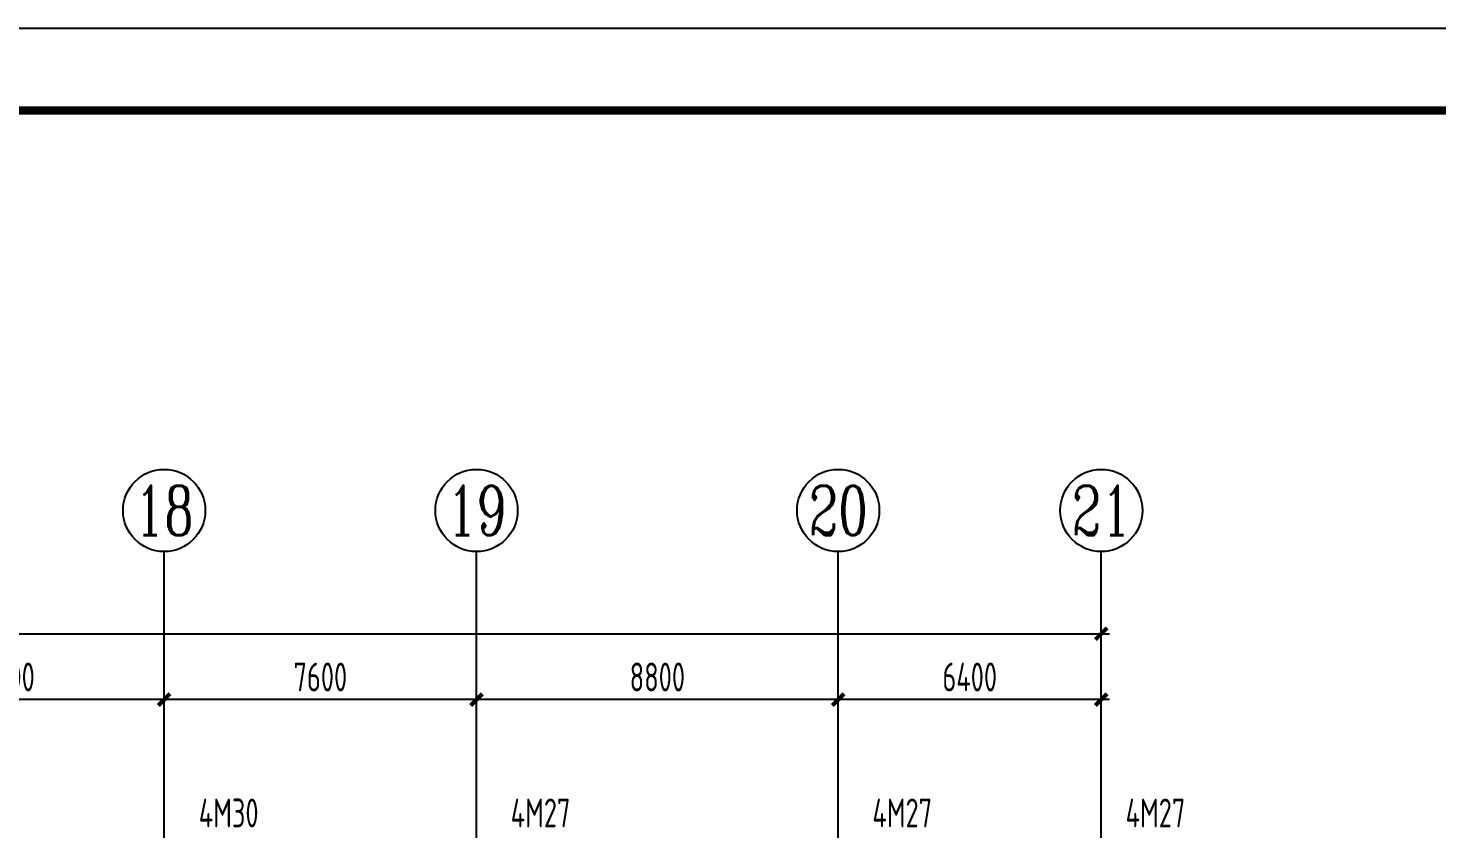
# Model space of a CAD drawing. Extents: x -3102990 to -851544, y -5293060 to -2540151.
# Drawn here: x -2051251 to -2034115, y -2640636 to -2630902 of the extents above; entities that cross this region are included whole.
import ezdxf
from ezdxf.enums import TextEntityAlignment as Align

# ---------------------------------------------------------------- set-up
doc = ezdxf.new("R2010")
doc.units = 0
doc.header["$LTSCALE"] = 1000
doc.header["$PDMODE"] = 1
doc.linetypes.add('DOTE', pattern=[2.42, 2, -0.2, 0.02, -0.2])
doc.layers.get('0').update_dxf_attribs({"linetype": 'CONTINUOUS'})
doc.layers.get('Defpoints').update_dxf_attribs({"linetype": 'CONTINUOUS'})
for name, color, linetype in [('AXIS', 253, 'DOTE'), ('DIM', 3, 'CONTINUOUS'), ('NUM', 7, 'CONTINUOUS'), ('PUB_TITLE', 4, 'CONTINUOUS'), ('TEXT', 7, 'CONTINUOUS')]:
    doc.layers.add(name, color=color, linetype=linetype)
doc.layers.add('yichutu', color=7, linetype='CONTINUOUS', true_color=0xffffff, plot=False)
doc.styles.add('TSSD_Axis', font='Complex.shx', dxfattribs={"width": 0.7, "bigfont": 'hztxt.shx'})
doc.styles.add('TSSD_Dimension', font='tssdeng.shx', dxfattribs={"width": 0.7, "bigfont": 'Hztxt.shx'})
doc.styles.add('TSSD_Rein', font='Tssdeng.shx', dxfattribs={"width": 0.75, "bigfont": 'hztxt.shx'})
doc.dimstyles.new('TSSD_200_100', dxfattribs={"dimtxt": 350, "dimasz": 100, "dimexe": 100, "dimexo": 250, "dimgap": 100, "dimtad": 1, "dimdec": 0, "dimlfac": 2, "dimzin": 0, "dimdsep": 46, "dimtxsty": 'TSSD_Dimension', "dimblk": 'ARCHTICK', "dimcen": 0, "dimdle": 100, "dimclrt": 7, "dimadec": 0, "dimazin": 0, "dimtfac": 1, "dimtdec": 0, "dimtix": 1, "dimtmove": 2, "dimatfit": 3, "dimfxl": 1, "dimtolj": 1, "dimtzin": 0, "dimarcsym": 0})

# ---------------------------------------------------------------- blocks, each defined once
blk = doc.blocks.new('ts_axno')
at = {"color": 0, "linetype": 'ByBlock', "lineweight": -2}
blk.add_circle((0, 0), 0.5, dxfattribs=at)
at = {"color": 0, "linetype": 'ByBlock', "lineweight": -2, "style": 'TSSD_Axis', "width": 0.7}
blk.add_attdef('A', text='', height=0.6, dxfattribs=at).set_placement((0, 0), align=Align.MIDDLE_CENTER)
blk = doc.blocks.new('_ArchTick')
at = {"color": 0, "const_width": 0.5}
blk.add_lwpolyline([(-0.71, -0.71), (0.71, 0.71)], dxfattribs=at)
blk = doc.blocks.new('*D922')
at = {"layer": 'Defpoints', "color": 0, "ltscale": 1.5}
for p in [(-2041397, -2639065), (-2041397, -2640340), (-2038197, -2640340)]:
    blk.add_point(p, dxfattribs=at)
at = {"layer": 'DIM', "color": 0, "lineweight": -2, "ltscale": 1.5}
for p, q in [((-2041397, -2640090), (-2041397, -2638965)), ((-2038197, -2640090), (-2038197, -2638965)), ((-2038097, -2639065), (-2041497, -2639065))]:
    blk.add_line(p, q, dxfattribs=at)
at = {"layer": 'DIM', "color": 0, "lineweight": -2, "ltscale": 1.5, "xscale": 100, "yscale": 100, "zscale": 100, "rotation": 180}
blk.add_blockref('_ArchTick', (-2041397, -2639065), dxfattribs=at)
at = {"layer": 'DIM', "color": 0, "lineweight": -2, "ltscale": 1.5, "xscale": 100, "yscale": 100, "zscale": 100}
blk.add_blockref('_ArchTick', (-2038197, -2639065), dxfattribs=at)
at = {"layer": 'DIM', "color": 7, "ltscale": 1.5, "insert": (-2039797, -2638790), "char_height": 350, "attachment_point": 5, "style": 'TSSD_Dimension'}
blk.add_mtext('\\A1;6400', dxfattribs=at)
blk = doc.blocks.new('*D923')
at = {"layer": 'Defpoints', "color": 0, "ltscale": 1.5}
for p in [(-2045797, -2639065), (-2045797, -2640340), (-2041397, -2640340)]:
    blk.add_point(p, dxfattribs=at)
at = {"layer": 'DIM', "color": 0, "lineweight": -2, "ltscale": 1.5}
for p, q in [((-2045797, -2640090), (-2045797, -2638965)), ((-2041397, -2640090), (-2041397, -2638965)), ((-2041297, -2639065), (-2045897, -2639065))]:
    blk.add_line(p, q, dxfattribs=at)
at = {"layer": 'DIM', "color": 0, "lineweight": -2, "ltscale": 1.5, "xscale": 100, "yscale": 100, "zscale": 100, "rotation": 180}
blk.add_blockref('_ArchTick', (-2045797, -2639065), dxfattribs=at)
at = {"layer": 'DIM', "color": 0, "lineweight": -2, "ltscale": 1.5, "xscale": 100, "yscale": 100, "zscale": 100}
blk.add_blockref('_ArchTick', (-2041397, -2639065), dxfattribs=at)
at = {"layer": 'DIM', "color": 7, "ltscale": 1.5, "insert": (-2043597, -2638790), "char_height": 350, "attachment_point": 5, "style": 'TSSD_Dimension'}
blk.add_mtext('\\A1;8800', dxfattribs=at)
blk = doc.blocks.new('*D924')
at = {"layer": 'Defpoints', "color": 0, "ltscale": 1.5}
for p in [(-2049597, -2639065), (-2049597, -2640340), (-2045797, -2640340)]:
    blk.add_point(p, dxfattribs=at)
at = {"layer": 'DIM', "color": 0, "lineweight": -2, "ltscale": 1.5}
for p, q in [((-2049597, -2640090), (-2049597, -2638965)), ((-2045797, -2640090), (-2045797, -2638965)), ((-2045697, -2639065), (-2049697, -2639065))]:
    blk.add_line(p, q, dxfattribs=at)
at = {"layer": 'DIM', "color": 0, "lineweight": -2, "ltscale": 1.5, "xscale": 100, "yscale": 100, "zscale": 100, "rotation": 180}
blk.add_blockref('_ArchTick', (-2049597, -2639065), dxfattribs=at)
at = {"layer": 'DIM', "color": 0, "lineweight": -2, "ltscale": 1.5, "xscale": 100, "yscale": 100, "zscale": 100}
blk.add_blockref('_ArchTick', (-2045797, -2639065), dxfattribs=at)
at = {"layer": 'DIM', "color": 7, "ltscale": 1.5, "insert": (-2047697, -2638790), "char_height": 350, "attachment_point": 5, "style": 'TSSD_Dimension'}
blk.add_mtext('\\A1;7600', dxfattribs=at)
blk = doc.blocks.new('*D925')
at = {"layer": 'Defpoints', "color": 0, "ltscale": 1.5}
for p in [(-2053397, -2639065), (-2053397, -2640340), (-2049597, -2640340)]:
    blk.add_point(p, dxfattribs=at)
at = {"layer": 'DIM', "color": 0, "lineweight": -2, "ltscale": 1.5}
for p, q in [((-2053397, -2640090), (-2053397, -2638965)), ((-2049597, -2640090), (-2049597, -2638965)), ((-2049497, -2639065), (-2053497, -2639065))]:
    blk.add_line(p, q, dxfattribs=at)
at = {"layer": 'DIM', "color": 0, "lineweight": -2, "ltscale": 1.5, "xscale": 100, "yscale": 100, "zscale": 100, "rotation": 180}
blk.add_blockref('_ArchTick', (-2053397, -2639065), dxfattribs=at)
at = {"layer": 'DIM', "color": 0, "lineweight": -2, "ltscale": 1.5, "xscale": 100, "yscale": 100, "zscale": 100}
blk.add_blockref('_ArchTick', (-2049597, -2639065), dxfattribs=at)
at = {"layer": 'DIM', "color": 7, "ltscale": 1.5, "insert": (-2051497, -2638790), "char_height": 350, "attachment_point": 5, "style": 'TSSD_Dimension'}
blk.add_mtext('\\A1;7600', dxfattribs=at)
blk = doc.blocks.new('*D942')
at = {"layer": 'Defpoints', "color": 0, "ltscale": 1.5}
for p in [(-2038197, -2638265), (-2114197, -2640340), (-2038197, -2640340)]:
    blk.add_point(p, dxfattribs=at)
at = {"layer": 'DIM', "color": 0, "lineweight": -2, "ltscale": 1.5}
for p, q in [((-2114297, -2638265), (-2038097, -2638265)), ((-2114197, -2640090), (-2114197, -2638165)), ((-2038197, -2640090), (-2038197, -2638165))]:
    blk.add_line(p, q, dxfattribs=at)
at = {"layer": 'DIM', "color": 0, "lineweight": -2, "ltscale": 1.5, "xscale": 100, "yscale": 100, "zscale": 100, "rotation": 180}
blk.add_blockref('_ArchTick', (-2114197, -2638265), dxfattribs=at)
at = {"layer": 'DIM', "color": 0, "lineweight": -2, "ltscale": 1.5, "xscale": 100, "yscale": 100, "zscale": 100}
blk.add_blockref('_ArchTick', (-2038197, -2638265), dxfattribs=at)
at = {"layer": 'DIM', "color": 7, "ltscale": 1.5, "insert": (-2076197, -2637990), "char_height": 350, "attachment_point": 5, "style": 'TSSD_Dimension'}
blk.add_mtext('\\A1;152000', dxfattribs=at)
blk = doc.blocks.new('A$C16496DF1')
at = {"layer": 'PUB_TITLE'}
blk.add_lwpolyline([(0, 0), (0, 42000), (104100, 42000), (104100, 0)], close=True, dxfattribs=at)
at = {"layer": 'PUB_TITLE', "const_width": 100}
blk.add_lwpolyline([(103100, 1000), (103100, 41000), (713, 41000), (713, 1000), (103100, 1000)], dxfattribs=at)
blk = doc.blocks.new('yct-1041-420-104100-42000-100-2006.0')
at = {"layer": 'yichutu', "color": 7, "true_color": 0xffffff}
blk.add_lwpolyline([(0, 0), (0, 42000), (104100, 42000), (104100, 0)], close=True, dxfattribs=at)

msp = doc.modelspace()

# ---------------------------------------------------------------- linework, layer by layer
at = {"layer": 'AXIS', "ltscale": 1.5}
for p, q in [((-2049596.76, -2657090.5), (-2049596.76, -2640340.5)), ((-2045796.76, -2657090.5), (-2045796.76, -2640340.5)), ((-2041396.76, -2657090.5), (-2041396.76, -2640340.5)), ((-2038196.76, -2657090.5), (-2038196.76, -2640340.5))]:
    msp.add_line(p, q, dxfattribs=at)
at = {"layer": 'NUM', "ltscale": 1.5}
for p, q in [((-2049596.76, -2640340.5), (-2049596.76, -2637265.5)), ((-2045796.76, -2640340.5), (-2045796.76, -2637265.5)), ((-2041396.76, -2640340.5), (-2041396.76, -2637265.5)), ((-2038196.76, -2640340.5), (-2038196.76, -2637265.5))]:
    msp.add_line(p, q, dxfattribs=at)

# ---------------------------------------------------------------- block references
at = {"ltscale": 1.5}
msp.add_blockref('A$C16496DF1', (-2124567.88, -2672902.4), dxfattribs=at)
at = {"layer": 'NUM'}
ref = msp.add_blockref('ts_axno', (-2049596.76, -2636765.5), dxfattribs=dict(at, xscale=1000, yscale=1000, zscale=1000))
ref.add_attrib('18', '18', dxfattribs={"height": 600, "style": 'TSSD_Axis', "width": 0.7}).set_placement((-2049596.76, -2636765.5), align=Align.MIDDLE_CENTER)
ref = msp.add_blockref('ts_axno', (-2045796.76, -2636765.5), dxfattribs=dict(at, xscale=1000, yscale=1000, zscale=1000))
ref.add_attrib('19', '19', dxfattribs={"height": 600, "style": 'TSSD_Axis', "width": 0.7}).set_placement((-2045796.76, -2636765.5), align=Align.MIDDLE_CENTER)
ref = msp.add_blockref('ts_axno', (-2041396.76, -2636765.5), dxfattribs=dict(at, xscale=1000, yscale=1000, zscale=1000))
ref.add_attrib('20', '20', dxfattribs={"height": 600, "style": 'TSSD_Axis', "width": 0.7}).set_placement((-2041396.76, -2636765.5), align=Align.MIDDLE_CENTER)
ref = msp.add_blockref('ts_axno', (-2038196.76, -2636765.5), dxfattribs=dict(at, xscale=1000, yscale=1000, zscale=1000))
ref.add_attrib('21', '21', dxfattribs={"height": 600, "style": 'TSSD_Axis', "width": 0.7}).set_placement((-2038196.76, -2636765.5), align=Align.MIDDLE_CENTER)
at = {"layer": 'yichutu'}
msp.add_blockref('yct-1041-420-104100-42000-100-2006.0', (-2124567.87, -2672902.4), dxfattribs=at)

# ---------------------------------------------------------------- texts
at = {"layer": 'TEXT', "color": 6, "style": 'TSSD_Rein', "width": 0.7}
msp.add_text('4M30', height=350, dxfattribs=at).set_placement((-2049176.26, -2640618.04, -3.36))
at = {"layer": 'TEXT', "style": 'TSSD_Rein', "width": 0.7}
for p in [(-2045381.26, -2640618.04, 1.44), (-2040981.26, -2640618.04, 1.44), (-2037901.26, -2640618.04, 6.24)]:
    msp.add_text('4M27', height=350, dxfattribs=at).set_placement(p)

# ---------------------------------------------------------------- dimensions: what is measured, and where the dimension line sits
at = {"layer": 'DIM', "ltscale": 1.5}
for base, p1, p2, picture, middle in [((-2038196.76, -2638265.5), (-2114196.76, -2640340.5), (-2038196.76, -2640340.5), '*D942', (-2076196.76, -2637990.5)), ((-2053396.76, -2639065.5), (-2049596.76, -2640340.5), (-2053396.76, -2640340.5), '*D925', (-2051496.76, -2638790.5)), ((-2049596.76, -2639065.5), (-2045796.76, -2640340.5), (-2049596.76, -2640340.5), '*D924', (-2047696.76, -2638790.5)), ((-2045796.76, -2639065.5), (-2041396.76, -2640340.5), (-2045796.76, -2640340.5), '*D923', (-2043596.76, -2638790.5)), ((-2041396.76, -2639065.5), (-2038196.76, -2640340.5), (-2041396.76, -2640340.5), '*D922', (-2039796.76, -2638790.5))]:
    dim = msp.add_linear_dim(base=base, p1=p1, p2=p2, dimstyle='TSSD_200_100', dxfattribs=at)
    dim.commit()
    dim.dimension.update_dxf_attribs({"geometry": picture, "text_midpoint": middle})

doc.saveas('drawing.dxf')
